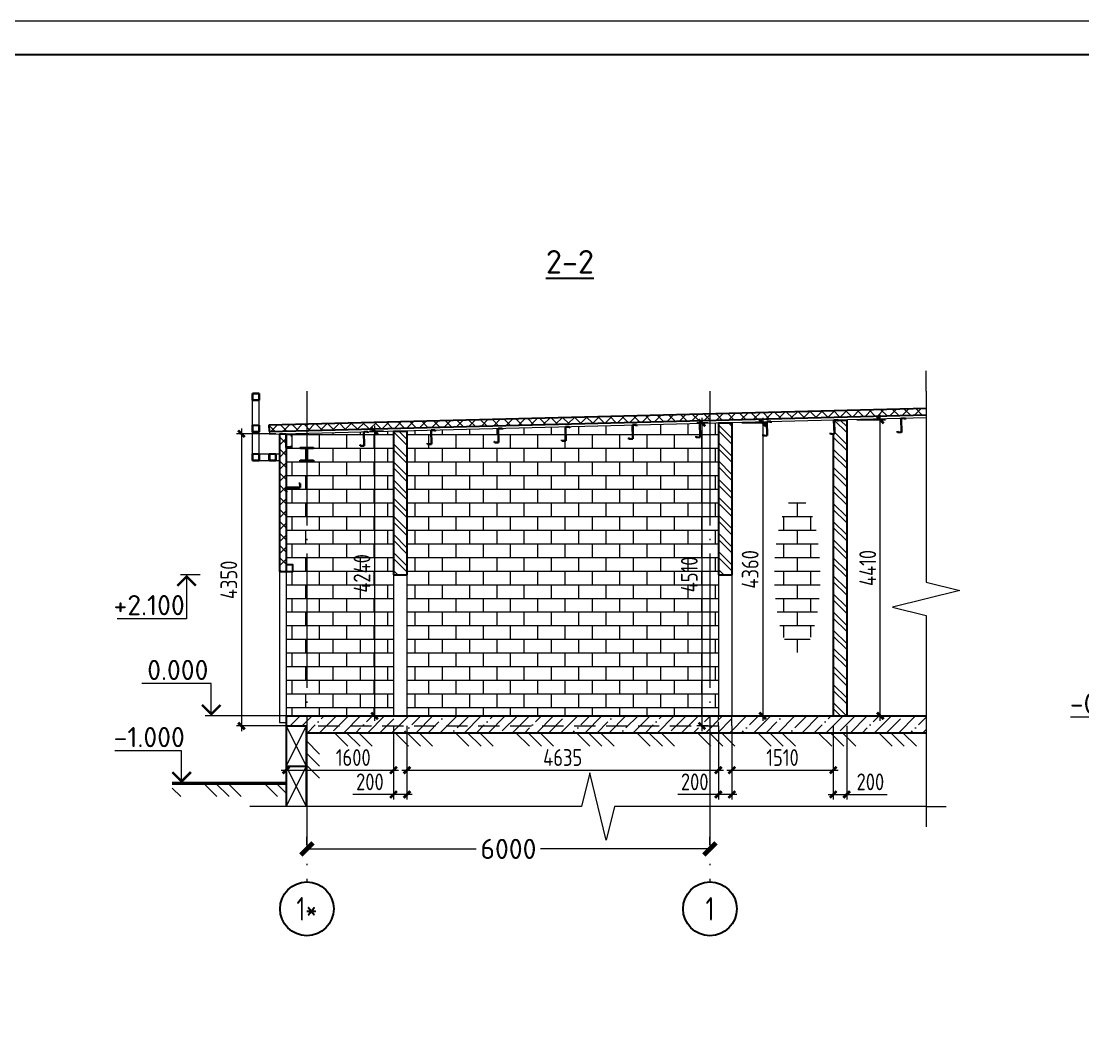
# Model space of a CAD drawing. Extents: x -965262 to 1142518, y -357520 to 71675.
# Drawn here: x 812708 to 828509, y -195538 to -180688 of the extents above; entities that cross this region are included whole.
import ezdxf

# ---------------------------------------------------------------- set-up
doc = ezdxf.new("R2010")
doc.units = 0
doc.header["$LTSCALE"] = 10
doc.linetypes.add('DOTE', pattern=[2.42, 2, -0.2, 0.02, -0.2])
doc.linetypes.add('HIDDEN', pattern=[9.525, 6.35, -3.175])
doc.layers.get('0').update_dxf_attribs({"linetype": 'CONTINUOUS', "lineweight": 30})
doc.layers.get('Defpoints').update_dxf_attribs({"linetype": 'CONTINUOUS'})
doc.layers.add('DOTE', color=7, linetype='DOTE', lineweight=9)
doc.styles.add('GOST 2.304', font='isocpeur.ttf', dxfattribs={"width": 0.75, "height": 250})
doc.styles.get("Standard").update_dxf_attribs({"font": 'isocpeur.ttf', "height": 300})
doc.styles.add('ГОСТ 2м', font='isocpeur.ttf', dxfattribs={"width": 0.8, "height": 250})
doc.dimstyles.get("Standard").update_dxf_attribs({"dimscale": 100, "dimtxt": 300, "dimasz": 1.8, "dimexe": 1.8, "dimexo": 0.625, "dimgap": 0.9, "dimtad": 0, "dimdec": 0, "dimzin": 0, "dimdsep": 46, "dimtxsty": 'Standard', "dimblk": 'ARCHTICK', "dimcen": 0.9, "dimclrd": 256, "dimclre": 256, "dimclrt": 256, "dimadec": 0, "dimazin": 0, "dimtfac": 1, "dimtdec": 0, "dimtofl": 0, "dimtmove": 0, "dimatfit": 3, "dimfxl": 1, "dimtolj": 1, "dimtzin": 0, "dimlwd": 15, "dimlwe": 15, "dimarcsym": 0})
doc.dimstyles.new('ГОСТ 2м', dxfattribs={"dimtxt": 250, "dimasz": 100, "dimexe": 75, "dimexo": 150, "dimgap": 62.5, "dimtad": 1, "dimdec": 0, "dimtxsty": 'ГОСТ 2м', "dimblk": 'ARCHTICK', "dimcen": 150, "dimdle": 75, "dimclrd": 256, "dimclre": 256, "dimclrt": 256, "dimadec": 0, "dimazin": 0, "dimtfac": 1, "dimtdec": 0, "dimtmove": 0, "dimatfit": 3, "dimldrblk": 'OBLIQUE', "dimfxl": 1, "dimlwd": 15, "dimlwe": 15, "dimarcsym": 0})
pattern_1 = [(0, (2135916.49, -242314.3), (0, 203.2), []), (90, (2135916.49, -242314.3), (-203.2, 203.2), [203.2, -203.2])]
pattern_2 = [(135, (815424, -198251.55), (-134.7038, -134.7038), []), (135, (815424, -198161.75), (-134.7038, -134.7038), [])]

# ---------------------------------------------------------------- blocks, each defined once
blk = doc.blocks.new('_ArchTick')
at = {"color": 0, "linetype": 'ByBlock', "lineweight": 0, "const_width": 0.4}
blk.add_lwpolyline([(-0.5, -0.5), (0.5, 0.5)], dxfattribs=at)
blk = doc.blocks.new('*D583')
at = {"lineweight": 15, "transparency": 16777216}
for p, q in [((816960, -192946), (816960, -192829)), ((822960, -192946), (822960, -192829)), ((816960, -193009), (819480, -193009)), ((822960, -193009), (820440, -193009))]:
    blk.add_line(p, q, dxfattribs=at)
at = {"layer": 'Defpoints', "color": 0, "lineweight": 15, "transparency": 16777216}
for p in [(816960, -193009), (816960, -193009), (822960, -193009)]:
    blk.add_point(p, dxfattribs=at)
at = {"lineweight": 15, "transparency": 16777216, "xscale": 180, "yscale": 180, "zscale": 180, "rotation": 180}
blk.add_blockref('_ArchTick', (816960, -193009), dxfattribs=at)
at = {"lineweight": 15, "transparency": 16777216, "xscale": 180, "yscale": 180, "zscale": 180}
blk.add_blockref('_ArchTick', (822960, -193009), dxfattribs=at)
at = {"lineweight": 15, "transparency": 16777216, "insert": (819960, -193009), "char_height": 300, "attachment_point": 5}
blk.add_mtext('\\A1;6000', dxfattribs=at)
blk = doc.blocks.new('*D605')
at = {"lineweight": 15, "transparency": 16777216}
for p, q in [((816650, -191179), (816650, -191912)), ((818250, -191179), (818250, -191912)), ((816575, -191837), (818325, -191837))]:
    blk.add_line(p, q, dxfattribs=at)
at = {"layer": 'Defpoints', "color": 0, "lineweight": 15, "transparency": 16777216}
for p in [(816650, -191029, 1451), (818250, -191029), (818250, -191837)]:
    blk.add_point(p, dxfattribs=at)
at = {"lineweight": 15, "transparency": 16777216, "xscale": 100, "yscale": 100, "zscale": 100, "rotation": 180}
blk.add_blockref('_ArchTick', (816650, -191837), dxfattribs=at)
at = {"lineweight": 15, "transparency": 16777216, "xscale": 100, "yscale": 100, "zscale": 100}
blk.add_blockref('_ArchTick', (818250, -191837), dxfattribs=at)
at = {"lineweight": 15, "transparency": 16777216, "insert": (817650, -191649), "char_height": 250, "attachment_point": 5, "style": 'ГОСТ 2м'}
blk.add_mtext('1600', dxfattribs=at)
blk = doc.blocks.new('_Oblique')
at = {"color": 0, "linetype": 'ByBlock', "lineweight": -2}
blk.add_line((-0.5, -0.5), (0.5, 0.5), dxfattribs=at)
blk = doc.blocks.new('*D606')
at = {"lineweight": 15, "transparency": 16777216}
for p, q in [((818250, -191179), (818250, -192274)), ((818450, -191179), (818450, -192274)), ((818250, -192199), (817645, -192199)), ((818525, -192199), (818250, -192199))]:
    blk.add_line(p, q, dxfattribs=at)
at = {"layer": 'Defpoints', "color": 0, "lineweight": 15, "transparency": 16777216}
for p in [(818250, -191029), (818450, -191029), (818250, -192199)]:
    blk.add_point(p, dxfattribs=at)
at = {"lineweight": 15, "transparency": 16777216, "xscale": 100, "yscale": 100, "zscale": 100, "rotation": 180}
blk.add_blockref('_ArchTick', (818250, -192199), dxfattribs=at)
at = {"lineweight": 15, "transparency": 16777216, "xscale": 100, "yscale": 100, "zscale": 100}
blk.add_blockref('_ArchTick', (818450, -192199), dxfattribs=at)
at = {"lineweight": 15, "transparency": 16777216, "insert": (817898, -192011), "char_height": 250, "attachment_point": 5, "style": 'ГОСТ 2м'}
blk.add_mtext('200', dxfattribs=at)
blk = doc.blocks.new('*D607')
at = {"lineweight": 15, "transparency": 16777216}
for p, q in [((818450, -191179), (818450, -191912)), ((823085, -191179), (823085, -191912)), ((818375, -191837), (823160, -191837))]:
    blk.add_line(p, q, dxfattribs=at)
at = {"layer": 'Defpoints', "color": 0, "lineweight": 15, "transparency": 16777216}
for p in [(818450, -191029), (823085, -191029), (823085, -191837)]:
    blk.add_point(p, dxfattribs=at)
at = {"lineweight": 15, "transparency": 16777216, "xscale": 100, "yscale": 100, "zscale": 100, "rotation": 180}
blk.add_blockref('_ArchTick', (818450, -191837), dxfattribs=at)
at = {"lineweight": 15, "transparency": 16777216, "xscale": 100, "yscale": 100, "zscale": 100}
blk.add_blockref('_ArchTick', (823085, -191837), dxfattribs=at)
at = {"lineweight": 15, "transparency": 16777216, "insert": (820768, -191649), "char_height": 250, "attachment_point": 5, "style": 'ГОСТ 2м'}
blk.add_mtext('4635', dxfattribs=at)
blk = doc.blocks.new('*D608')
at = {"lineweight": 15, "transparency": 16777216}
for p, q in [((823085, -191179), (823085, -192274)), ((823285, -191179), (823285, -192274)), ((823085, -192199), (822480, -192199)), ((823360, -192199), (823085, -192199))]:
    blk.add_line(p, q, dxfattribs=at)
at = {"layer": 'Defpoints', "color": 0, "lineweight": 15, "transparency": 16777216}
for p in [(823085, -191029), (823285, -191029), (823085, -192199)]:
    blk.add_point(p, dxfattribs=at)
at = {"lineweight": 15, "transparency": 16777216, "xscale": 100, "yscale": 100, "zscale": 100, "rotation": 180}
blk.add_blockref('_ArchTick', (823085, -192199), dxfattribs=at)
at = {"lineweight": 15, "transparency": 16777216, "xscale": 100, "yscale": 100, "zscale": 100}
blk.add_blockref('_ArchTick', (823285, -192199), dxfattribs=at)
at = {"lineweight": 15, "transparency": 16777216, "insert": (822733, -192011), "char_height": 250, "attachment_point": 5, "style": 'ГОСТ 2м'}
blk.add_mtext('200', dxfattribs=at)
blk = doc.blocks.new('*D609')
at = {"lineweight": 15, "transparency": 16777216}
for p, q in [((823285, -191179), (823285, -191912)), ((824795, -191179), (824795, -191912)), ((823210, -191837), (824870, -191837))]:
    blk.add_line(p, q, dxfattribs=at)
at = {"layer": 'Defpoints', "color": 0, "lineweight": 15, "transparency": 16777216}
for p in [(823285, -191029), (824795, -191029), (824795, -191837)]:
    blk.add_point(p, dxfattribs=at)
at = {"lineweight": 15, "transparency": 16777216, "xscale": 100, "yscale": 100, "zscale": 100, "rotation": 180}
blk.add_blockref('_ArchTick', (823285, -191837), dxfattribs=at)
at = {"lineweight": 15, "transparency": 16777216, "xscale": 100, "yscale": 100, "zscale": 100}
blk.add_blockref('_ArchTick', (824795, -191837), dxfattribs=at)
at = {"lineweight": 15, "transparency": 16777216, "insert": (824040, -191649), "char_height": 250, "attachment_point": 5, "style": 'ГОСТ 2м'}
blk.add_mtext('1510', dxfattribs=at)
blk = doc.blocks.new('*D610')
at = {"lineweight": 15, "transparency": 16777216}
for p, q in [((824795, -191179), (824795, -192274)), ((824995, -191179), (824995, -192274)), ((824720, -192199), (824995, -192199)), ((824995, -192199), (825600, -192199))]:
    blk.add_line(p, q, dxfattribs=at)
at = {"layer": 'Defpoints', "color": 0, "lineweight": 15, "transparency": 16777216}
for p in [(824795, -191029), (824995, -191029), (824995, -192199)]:
    blk.add_point(p, dxfattribs=at)
at = {"lineweight": 15, "transparency": 16777216, "xscale": 100, "yscale": 100, "zscale": 100, "rotation": 180}
blk.add_blockref('_ArchTick', (824795, -192199), dxfattribs=at)
at = {"lineweight": 15, "transparency": 16777216, "xscale": 100, "yscale": 100, "zscale": 100}
blk.add_blockref('_ArchTick', (824995, -192199), dxfattribs=at)
at = {"lineweight": 15, "transparency": 16777216, "insert": (825348, -192011), "char_height": 250, "attachment_point": 5, "style": 'ГОСТ 2м'}
blk.add_mtext('200', dxfattribs=at)
blk = doc.blocks.new('*D611')
at = {"lineweight": 15, "transparency": 16777216}
for p, q in [((815986, -186753), (815986, -191254)), ((816500, -186828), (815911, -186828)), ((816800, -191179), (815911, -191179))]:
    blk.add_line(p, q, dxfattribs=at)
at = {"layer": 'Defpoints', "color": 0, "lineweight": 15, "transparency": 16777216}
for p in [(816650, -186828), (815986, -191179), (816950, -191179)]:
    blk.add_point(p, dxfattribs=at)
at = {"lineweight": 15, "transparency": 16777216, "xscale": 100, "yscale": 100, "zscale": 100}
for p, rotation in [((815986, -186828), 90), ((815986, -191179), 270)]:
    blk.add_blockref('_ArchTick', p, dxfattribs=dict(at, rotation=rotation))
at = {"lineweight": 15, "transparency": 16777216, "insert": (815798, -189004), "char_height": 250, "attachment_point": 5, "rotation": 90, "style": 'ГОСТ 2м'}
blk.add_mtext('4350', dxfattribs=at)
blk = doc.blocks.new('*D612')
at = {"lineweight": 15, "transparency": 16777216}
for p, q in [((825496, -191104), (825496, -186549)), ((825145, -186624), (825571, -186624)), ((825145, -191029), (825571, -191029))]:
    blk.add_line(p, q, dxfattribs=at)
at = {"layer": 'Defpoints', "color": 0, "lineweight": 15, "transparency": 16777216}
for p in [(824995, -186624), (825496, -186624), (824995, -191029)]:
    blk.add_point(p, dxfattribs=at)
at = {"lineweight": 15, "transparency": 16777216, "xscale": 100, "yscale": 100, "zscale": 100}
for p, rotation in [((825496, -186624), 90), ((825496, -191029), 270)]:
    blk.add_blockref('_ArchTick', p, dxfattribs=dict(at, rotation=rotation))
at = {"lineweight": 15, "transparency": 16777216, "insert": (825308, -188827), "char_height": 250, "attachment_point": 5, "rotation": 90, "style": 'ГОСТ 2м'}
blk.add_mtext('4410', dxfattribs=at)
blk = doc.blocks.new('*D613')
at = {"lineweight": 15, "transparency": 16777216}
for p, q in [((823745, -186591), (823745, -191104)), ((823435, -186666), (823820, -186666)), ((823435, -191029), (823820, -191029))]:
    blk.add_line(p, q, dxfattribs=at)
at = {"layer": 'Defpoints', "color": 0, "lineweight": 15, "transparency": 16777216}
for p in [(823285, -186666), (823285, -191029), (823745, -191029)]:
    blk.add_point(p, dxfattribs=at)
at = {"lineweight": 15, "transparency": 16777216, "xscale": 100, "yscale": 100, "zscale": 100}
for p, rotation in [((823745, -186666), 90), ((823745, -191029), 270)]:
    blk.add_blockref('_ArchTick', p, dxfattribs=dict(at, rotation=rotation))
at = {"lineweight": 15, "transparency": 16777216, "insert": (823558, -188848), "char_height": 250, "attachment_point": 5, "rotation": 90, "style": 'ГОСТ 2м'}
blk.add_mtext('4360', dxfattribs=at)
blk = doc.blocks.new('*D614')
at = {"lineweight": 15, "transparency": 16777216}
for p, q in [((817967, -186713), (817967, -191104)), ((818100, -186788), (817892, -186788)), ((818100, -191029), (817892, -191029))]:
    blk.add_line(p, q, dxfattribs=at)
at = {"layer": 'Defpoints', "color": 0, "lineweight": 15, "transparency": 16777216}
for p in [(818250, -186788), (817967, -191029), (818250, -191029)]:
    blk.add_point(p, dxfattribs=at)
at = {"lineweight": 15, "transparency": 16777216, "xscale": 100, "yscale": 100, "zscale": 100}
for p, rotation in [((817967, -186788), 90), ((817967, -191029), 270)]:
    blk.add_blockref('_ArchTick', p, dxfattribs=dict(at, rotation=rotation))
at = {"lineweight": 15, "transparency": 16777216, "insert": (817780, -188908), "char_height": 250, "attachment_point": 5, "rotation": 90, "style": 'ГОСТ 2м'}
blk.add_mtext('4240', dxfattribs=at)
blk = doc.blocks.new('*D615')
at = {"lineweight": 15, "transparency": 16777216}
for p, q in [((822840, -186591), (822840, -191254)), ((822935, -186666), (822765, -186666)), ((822935, -191179), (822765, -191179))]:
    blk.add_line(p, q, dxfattribs=at)
at = {"layer": 'Defpoints', "color": 0, "lineweight": 15, "transparency": 16777216}
for p in [(823085, -186666), (822840, -191179), (823085, -191179)]:
    blk.add_point(p, dxfattribs=at)
at = {"lineweight": 15, "transparency": 16777216, "xscale": 100, "yscale": 100, "zscale": 100}
for p, rotation in [((822840, -186666), 90), ((822840, -191179), 270)]:
    blk.add_blockref('_ArchTick', p, dxfattribs=dict(at, rotation=rotation))
at = {"lineweight": 15, "transparency": 16777216, "insert": (822653, -188923), "char_height": 250, "attachment_point": 5, "rotation": 90, "style": 'ГОСТ 2м'}
blk.add_mtext('4510', dxfattribs=at)

msp = doc.modelspace()

# ---------------------------------------------------------------- hatches: boundary and pattern name
at = {"lineweight": 15}
h = msp.add_hatch(dxfattribs=at)
h.set_pattern_fill('ANSI37', color=30, scale=40, style=0)
h.set_pattern_definition([(45, (816725.13, -187032.8), (-89.8026, 89.8026), []), (135, (816725.13, -187032.8), (-89.8026, -89.8026), [])])
h.paths.add_polyline_path([(826178.8, -186548.6), (826178.8, -186448.6), (816400.1, -186694.6), (816402.6, -186794.6)])
h = msp.add_hatch(dxfattribs=at)
h.set_pattern_fill('AR-B816', color=4)
h.set_pattern_definition(pattern_1)
h.paths.add_polyline_path([(816960.1, -187234.9), (816860.1, -187234.9), (816860.1, -187222.9), (816956.1, -187222.9), (816956.1, -187046.9), (816860.1, -187046.9), (816860.1, -187034.9), (816960.1, -187034.9), (816960.1, -186820.6), (816718.6, -186832.8, -0.4216003), (816725.1, -186839.2), (816725.1, -186852.8), (816721.9, -186852.8), (816721.9, -186839.2, 0.4142136), (816718.7, -186836), (816656.5, -186836, 0.4142136), (816653.3, -186839.2), (816653.3, -187026.4, 0.4142136), (816656.5, -187029.6), (816718.7, -187029.6, 0.4142136), (816721.9, -187026.4), (816721.9, -187012.8), (816725.1, -187012.8), (816721.9, -187026.4, -0.4142136), (816718.7, -187029.6), (816713.2, -187029.6, 1.3032254), (816721.9, -187020.9), (816721.9, -187032.8), (816650.1, -187032.8), (816650.1, -187627.3), (816858.5, -187627.3), (816858.5, -187570.5), (816841.1, -187570.5), (816841.1, -187568.9), (816860.1, -187568.9), (816860.1, -187628.9), (816651.7, -187628.9), (816651.7, -187685.7), (816669.1, -187685.7), (816669.1, -187687.3), (816650.1, -187687.3), (816650.1, -188778.9), (816750.1, -188778.9), (816750.1, -188878.9), (816650.1, -188878.9), (816650.1, -191028.9), (816960.1, -191028.9)])
h.paths.add_polyline_path([(818250.1, -186788.1), (817868.4, -186797.7), (817868.9, -186816.8), (817867.3, -186816.8), (817866.8, -186799.4), (817810.1, -186800.8), (817815.2, -187009.1), (817755.2, -187010.6), (817754.7, -186991.6), (817756.3, -186991.6), (817756.7, -187009), (817813.5, -187007.6), (817808.4, -186799.2), (816960.1, -186820.6), (816960.1, -187034.9), (817060.1, -187034.9), (817060.1, -187046.9), (816964.1, -187046.9), (816964.1, -187222.9), (817060.1, -187222.9), (817060.1, -187234.9), (816960.1, -187234.9), (816960.1, -191028.9), (818250.1, -191028.9), (818250.1, -188928.9)])
h.paths.add_polyline_path([(822960.1, -186669.6), (822866.8, -186672), (822867.2, -186689.5), (822865.6, -186689.5), (822865.2, -186672.1), (822808.4, -186673.5), (822813.5, -186881.9), (822753.6, -186883.3), (822753.1, -186864.3), (822754.7, -186864.3), (822755.1, -186881.7), (822811.9, -186880.3), (822806.8, -186673.5), (821867.1, -186697.1), (821867.6, -186714.1), (821866, -186714.2), (821865.5, -186697.2), (821808.8, -186698.6), (821813.8, -186906.5), (821753.9, -186908), (821753.4, -186889), (821755, -186888.9), (821755.4, -186906.3), (821812.2, -186904.9), (821807.2, -186698.6), (820867.5, -186722.3), (820868, -186742.8), (820866.4, -186742.8), (820865.9, -186725.4), (820809.1, -186726.8), (820814.2, -186935.2), (820754.3, -186936.6), (820753.8, -186917.6), (820755.4, -186917.6), (820755.8, -186935), (820812.6, -186933.6), (820807.5, -186723.8), (819867.8, -186747.4), (819868.3, -186767.4), (819866.7, -186767.5), (819866.2, -186750.1), (819809.5, -186751.5), (819814.5, -186959.8), (819754.6, -186961.3), (819754.1, -186942.3), (819755.7, -186942.3), (819756.1, -186959.6), (819812.9, -186958.3), (819807.8, -186748.9), (818868.1, -186772.6), (818868.6, -186792.1), (818867, -186792.1), (818866.5, -186774.8), (818809.8, -186776.1), (818814.8, -186984.5), (818754.9, -186985.9), (818754.4, -186966.9), (818756, -186966.9), (818756.4, -186984.3), (818813.2, -186982.9), (818808.1, -186774.1), (818250.1, -186788.1), (818450.1, -186788.1), (818450.1, -188928.9), (818450.1, -191028.9), (822960.1, -191028.9)])
h.paths.add_polyline_path([(823085.1, -186666.5), (822960.1, -186669.6), (822960.1, -191028.9), (823085.1, -191028.9), (823085.1, -188928.9)])
h.paths.add_polyline_path([(822940.5, -189255.2), (822940.5, -188590.2), (822340.5, -188590.2), (822340.5, -189255.2)], flags=24)
h.paths.add_polyline_path([(818067.4, -189271), (818067.4, -188546), (817467.4, -188546), (817467.4, -189271)], flags=24)
h = msp.add_hatch(dxfattribs=at)
h.set_pattern_fill('ANSI32', color=4, scale=20, angle=90, style=0)
h.set_pattern_definition(pattern_2)
h.paths.add_polyline_path([(823285.1, -186661.4), (823085.1, -186666.5), (823085.1, -188928.9), (823285.1, -188928.9)])
h.paths.add_polyline_path([(823085.1, -186666.5), (823285.1, -186666.5), (823285.1, -186661.4)])
h = msp.add_hatch(dxfattribs=at)
h.set_pattern_fill('ANSI32', color=4, scale=20, angle=90, style=0)
h.set_pattern_definition(pattern_2)
h.paths.add_polyline_path([(824995.1, -186618.4), (824866.2, -186621.7), (824866.6, -186640.2), (824865, -186640.2), (824864.6, -186622.8), (824807.8, -186624.2), (824812.9, -186832.5), (824795.1, -186833), (824795.1, -191028.9), (824995.1, -191028.9)])
h.paths.add_polyline_path([(824807.8, -186624.2), (824995.1, -186624.2), (824995.1, -186618.4)])
h = msp.add_hatch(dxfattribs=at)
h.set_pattern_fill('ANSI37', color=30, scale=40, style=0)
h.set_pattern_definition([(45, (802335.04, -177866.97), (-89.8026, 89.8026), []), (135, (802335.04, -177866.97), (-89.8026, -89.8026), [])])
h.paths.add_polyline_path([(816550.1, -191128.9), (816650.1, -191128.9), (816650.1, -186830.9), (816550.1, -186830.9)])
h.paths.add_polyline_path([(816650.1, -191028.9), (816550.1, -191028.9), (816550.1, -188878.9), (816650.1, -188878.9)])
h.paths.add_polyline_path([(816650.1, -191128.9), (816550.1, -191128.9), (816550.1, -191028.9), (816650.1, -191028.9)], flags=17)
edge = h.paths.add_edge_path(flags=16)
edge.add_line((816550.1, -191128.9), (816650.1, -191128.9))
h = msp.add_hatch(dxfattribs=at)
h.set_pattern_fill('ANSI32', color=4, scale=20, angle=90, style=0)
h.set_pattern_definition(pattern_2)
h.paths.add_polyline_path([(818450.1, -186783.1), (818250.1, -186788.1), (818250.1, -188928.9), (818450.1, -188928.9)])
h.paths.add_polyline_path([(818250.1, -186788.1), (818450.1, -186788.1), (818450.1, -186783.1)])
h = msp.add_hatch(dxfattribs=at)
h.set_pattern_fill('AR-B816', color=4)
h.set_pattern_definition(pattern_1)
edge = h.paths.add_edge_path()
edge.add_ellipse((824259.5, -188928.4), major_axis=(0, -1156.9), ratio=0.2952217, start_angle=0, end_angle=360)
h.paths.add_polyline_path([(818067.4, -189271), (818067.4, -188546), (817467.4, -188546), (817467.4, -189271)], flags=9)
h = msp.add_hatch(dxfattribs=at)
h.set_pattern_fill('ANSI35', color=256, scale=40, style=0)
h.set_pattern_definition([(45, (816725.13, -187032.8), (-179.605, 179.605), []), (45, (816904.74, -187032.8), (-179.605, 179.605), [317.5, -63.5, 0, -63.5])])
h.paths.add_polyline_path([(816650.1, -191178.9), (816650.1, -191028.9), (826178.8, -191028.9), (826178.8, -191278.9), (816950.1, -191278.9), (816950.1, -191178.9)])
h = msp.add_hatch(dxfattribs=at)
h.set_pattern_fill('MCSHATCHBG', color=256, scale=40, angle=90, style=0, pattern_type=2)
h.set_pattern_definition([(135, (816725.13, -187032.8), (-450, -450), []), (135, (816725.13, -186852.8), (-450, -450), []), (135, (816725.13, -187572.8), (-450, -450), [])])
h.paths.add_polyline_path([(821170.4, -191604.7), (821416.3, -192604.7), (821539.2, -192104.7), (822960.1, -192104.7), (822960.1, -191278.9), (816960.1, -191278.9), (816960.1, -192104.7), (821047.5, -192104.7)], flags=17)
h.paths.add_polyline_path([(826178.8, -191478.9), (822960.1, -191478.9), (822960.1, -192104.7), (826178.8, -192104.7)], flags=17)
h.paths.add_polyline_path([(822960.1, -191278.9), (816960.1, -191278.9), (816960.1, -192104.7), (821047.5, -192104.7), (821170.4, -191604.7), (821416.3, -192604.7), (821539.2, -192104.7), (822960.1, -192104.7)], flags=17)
h.paths.add_polyline_path([(826178.8, -191278.9), (822960.1, -191278.9), (822960.1, -192104.7), (826178.8, -192104.7)])
h.paths.add_polyline_path([(816950.1, -192104.7), (816950.1, -191278.9), (822960.1, -191278.9), (822960.1, -191478.9), (817150.1, -191478.9), (817150.1, -192104.7), (816960.1, -192104.7)])
h.paths.add_polyline_path([(816950.1, -192228.7), (817150.1, -192228.7), (817150.1, -192104.7), (816950.1, -192104.7)])
h.paths.add_polyline_path([(816650.1, -192228.7), (814955.7, -192228.7), (814955.7, -192028.9), (816650.1, -192028.9)])

# ---------------------------------------------------------------- linework, layer by layer
for p, q in [((816150.1, -186328.9, 1970.7), (816150.1, -186228.9, 1970.7)), ((816150.1, -186228.9, 1970.7), (816250.1, -186228.9, 1970.7)), ((816247.8, -186231.2, 1970.7), (816152.4, -186231.2, 1970.7)), ((816152.4, -186231.2, 1970.7), (816152.4, -186326.6, 1970.7)), ((816247.8, -186326.6, 1970.7), (816247.8, -186231.2, 1970.7)), ((816250.1, -186228.9, 1970.7), (816250.1, -186328.9, 1970.7)), ((816250.1, -186328.9, 1970.7), (816150.1, -186328.9, 1970.7)), ((816152.4, -186326.6, 1970.7), (816247.8, -186326.6, 1970.7)), ((825805.9, -186598, 1970.7), (825865.9, -186596.5, 1970.7)), ((825811, -186806.3, 1970.7), (825805.9, -186598, 1970.7)), ((825864.3, -186598.2, 1970.7), (825807.5, -186599.5, 1970.7)), ((825807.5, -186599.5, 1970.7), (825812.6, -186807.9, 1970.7)), ((825864.7, -186615.6, 1970.7), (825864.3, -186598.2, 1970.7)), ((825865.9, -186596.5, 1970.7), (825866.3, -186615.5, 1970.7)), ((816150.1, -186801.9, 1970.7), (816150.1, -186701.9, 1970.7)), ((816150.1, -186701.9, 1970.7), (816250.1, -186701.9, 1970.7)), ((816247.8, -186704.2, 1970.7), (816152.4, -186704.2, 1970.7)), ((816152.4, -186704.2, 1970.7), (816152.4, -186799.6, 1970.7)), ((816247.8, -186799.6, 1970.7), (816247.8, -186704.2, 1970.7)), ((816250.1, -186701.9, 1970.7), (816250.1, -186801.9, 1970.7)), ((819807.8, -186749.9, 1970.7), (819867.8, -186748.5, 1970.7)), ((819812.9, -186958.3, 1970.7), (819807.8, -186749.9, 1970.7)), ((819866.2, -186750.1, 1970.7), (819809.5, -186751.5, 1970.7)), ((819809.5, -186751.5, 1970.7), (819814.5, -186959.8, 1970.7)), ((819866.7, -186767.5, 1970.7), (819866.2, -186750.1, 1970.7)), ((819868.3, -186767.4, 1970.7), (819866.7, -186767.5, 1970.7)), ((819867.8, -186748.5, 1970.7), (819868.3, -186767.4, 1970.7)), ((820807.5, -186725.3, 1970.7), (820867.5, -186723.8, 1970.7)), ((820812.6, -186933.6, 1970.7), (820807.5, -186725.3, 1970.7)), ((820865.9, -186725.4, 1970.7), (820809.1, -186726.8, 1970.7)), ((820809.1, -186726.8, 1970.7), (820814.2, -186935.2, 1970.7)), ((820866.4, -186742.8, 1970.7), (820865.9, -186725.4, 1970.7)), ((820868, -186742.8, 1970.7), (820866.4, -186742.8, 1970.7)), ((820867.5, -186723.8, 1970.7), (820868, -186742.8, 1970.7)), ((821807.1, -186696.6, 1970.7), (821867.1, -186695.1, 1970.7)), ((821812.2, -186904.9, 1970.7), (821807.1, -186696.6, 1970.7)), ((821865.5, -186696.8, 1970.7), (821808.7, -186698.2, 1970.7)), ((821808.7, -186698.2, 1970.7), (821813.8, -186906.5, 1970.7)), ((821866, -186714.2, 1970.7), (821865.5, -186696.8, 1970.7)), ((821867.6, -186714.1, 1970.7), (821866, -186714.2, 1970.7)), ((821867.1, -186695.1, 1970.7), (821867.6, -186714.1, 1970.7)), ((822806.8, -186672, 1970.7), (822866.8, -186670.5, 1970.7)), ((822811.9, -186880.3, 1970.7), (822806.8, -186672, 1970.7)), ((822865.2, -186672.1, 1970.7), (822808.4, -186673.5, 1970.7)), ((822808.4, -186673.5, 1970.7), (822813.5, -186881.9, 1970.7)), ((822865.6, -186689.5, 1970.7), (822865.2, -186672.1, 1970.7)), ((822867.2, -186689.5, 1970.7), (822865.6, -186689.5, 1970.7)), ((822866.8, -186670.5, 1970.7), (822867.2, -186689.5, 1970.7)), ((823806.5, -186647.3, 1970.7), (823866.5, -186645.8, 1970.7)), ((823811.6, -186855.6, 1970.7), (823806.5, -186647.3, 1970.7)), ((823864.9, -186647.5, 1970.7), (823808.1, -186648.9, 1970.7)), ((823808.1, -186648.9, 1970.7), (823813.2, -186857.2, 1970.7)), ((823865.3, -186664.9, 1970.7), (823864.9, -186647.5, 1970.7)), ((823866.9, -186664.8, 1970.7), (823865.3, -186664.9, 1970.7)), ((823866.5, -186645.8, 1970.7), (823866.9, -186664.8, 1970.7)), ((824811.3, -186831, 1970.7), (824806.2, -186622.6, 1970.7)), ((824807.8, -186624.2, 1970.7), (824812.9, -186832.5, 1970.7)), ((825864.7, -186615.6, 1970.7), (825866.3, -186615.5, 1970.7)), ((816250.1, -186801.9, 1970.7), (816150.1, -186801.9, 1970.7)), ((816152.4, -186799.6, 1970.7), (816247.8, -186799.6, 1970.7)), ((816721.9, -186852.8, 1970.7), (816725.1, -186852.8, 1970.7)), ((817808.4, -186799.2, 1970.7), (817868.4, -186797.8, 1970.7)), ((817813.5, -187007.6, 1970.7), (817808.4, -186799.2, 1970.7)), ((817866.8, -186799.4, 1970.7), (817810.1, -186800.8, 1970.7)), ((817810.1, -186800.8, 1970.7), (817815.2, -187009.1, 1970.7)), ((817867.3, -186816.8, 1970.7), (817866.8, -186799.4, 1970.7)), ((817868.9, -186816.8, 1970.7), (817867.3, -186816.8, 1970.7)), ((817868.4, -186797.8, 1970.7), (817868.9, -186816.8, 1970.7)), ((818808.1, -186774.6, 1970.7), (818868.1, -186773.1, 1970.7)), ((818813.2, -186982.9, 1970.7), (818808.1, -186774.6, 1970.7)), ((818866.5, -186774.8, 1970.7), (818809.8, -186776.1, 1970.7)), ((818809.8, -186776.1, 1970.7), (818814.8, -186984.5, 1970.7)), ((818867, -186792.1, 1970.7), (818866.5, -186774.8, 1970.7)), ((818868.6, -186792.1, 1970.7), (818867, -186792.1, 1970.7)), ((818868.1, -186773.1, 1970.7), (818868.6, -186792.1, 1970.7)), ((820754.3, -186936.6, 1970.7), (820753.8, -186917.6, 1970.7)), ((820753.8, -186917.6, 1970.7), (820755.4, -186917.6, 1970.7)), ((820755.4, -186917.6, 1970.7), (820755.8, -186935, 1970.7)), ((821753.4, -186889, 1970.7), (821755, -186888.9, 1970.7)), ((821753.9, -186908, 1970.7), (821753.4, -186889, 1970.7)), ((821813.8, -186906.5, 1970.7), (821753.9, -186908, 1970.7)), ((821755, -186888.9, 1970.7), (821755.4, -186906.3, 1970.7)), ((821755.4, -186906.3, 1970.7), (821812.2, -186904.9, 1970.7)), ((822753.6, -186883.3, 1970.7), (822753.1, -186864.3, 1970.7)), ((822753.1, -186864.3, 1970.7), (822754.7, -186864.3, 1970.7)), ((822813.5, -186881.9, 1970.7), (822753.6, -186883.3, 1970.7)), ((822754.7, -186864.3, 1970.7), (822755.1, -186881.7, 1970.7)), ((822755.1, -186881.7, 1970.7), (822811.9, -186880.3, 1970.7)), ((823752.8, -186839.7, 1970.7), (823754.4, -186839.6, 1970.7)), ((823753.2, -186858.7, 1970.7), (823752.8, -186839.7, 1970.7)), ((823813.2, -186857.2, 1970.7), (823753.2, -186858.7, 1970.7)), ((823754.4, -186839.6, 1970.7), (823754.8, -186857, 1970.7)), ((823754.8, -186857, 1970.7), (823811.6, -186855.6, 1970.7)), ((824752.9, -186834, 1970.7), (824752.5, -186815, 1970.7)), ((824752.5, -186815, 1970.7), (824754.1, -186815, 1970.7)), ((824812.9, -186832.5, 1970.7), (824752.9, -186834, 1970.7)), ((824754.1, -186815, 1970.7), (824754.5, -186832.4, 1970.7)), ((824754.5, -186832.4, 1970.7), (824811.3, -186831, 1970.7)), ((825752.2, -186790.4, 1970.7), (825753.8, -186790.3, 1970.7)), ((825752.6, -186809.3, 1970.7), (825752.2, -186790.4, 1970.7)), ((825812.6, -186807.9, 1970.7), (825752.6, -186809.3, 1970.7)), ((825753.8, -186790.3, 1970.7), (825754.2, -186807.7, 1970.7)), ((825754.2, -186807.7, 1970.7), (825811, -186806.3, 1970.7)), ((816721.9, -187012.8, 1970.7), (816725.1, -187012.8, 1970.7)), ((816860.1, -187046.9, 1970.7), (816860.1, -187034.9, 1970.7)), ((816860.1, -187034.9, 1970.7), (817060.1, -187034.9, 1970.7)), ((816956.1, -187046.9, 1970.7), (816860.1, -187046.9, 1970.7)), ((816956.1, -187222.9, 1970.7), (816956.1, -187046.9, 1970.7)), ((817060.1, -187046.9, 1970.7), (816964.1, -187046.9, 1970.7)), ((816964.1, -187046.9, 1970.7), (816964.1, -187222.9, 1970.7)), ((817060.1, -187034.9, 1970.7), (817060.1, -187046.9, 1970.7)), ((817755.2, -187010.6, 1970.7), (817754.7, -186991.6, 1970.7)), ((817754.7, -186991.6, 1970.7), (817756.3, -186991.6, 1970.7)), ((817815.2, -187009.1, 1970.7), (817755.2, -187010.6, 1970.7)), ((817756.3, -186991.6, 1970.7), (817756.7, -187009, 1970.7)), ((817756.7, -187009, 1970.7), (817813.5, -187007.6, 1970.7)), ((818754.9, -186985.9, 1970.7), (818754.4, -186966.9, 1970.7)), ((818754.4, -186966.9, 1970.7), (818756, -186966.9, 1970.7)), ((818814.8, -186984.5, 1970.7), (818754.9, -186985.9, 1970.7)), ((818756, -186966.9, 1970.7), (818756.4, -186984.3, 1970.7)), ((818756.4, -186984.3, 1970.7), (818813.2, -186982.9, 1970.7)), ((819754.6, -186961.3, 1970.7), (819754.1, -186942.3, 1970.7)), ((819754.1, -186942.3, 1970.7), (819755.7, -186942.3, 1970.7)), ((819814.5, -186959.8, 1970.7), (819754.6, -186961.3, 1970.7)), ((819755.7, -186942.3, 1970.7), (819756.1, -186959.6, 1970.7)), ((819756.1, -186959.6, 1970.7), (819812.9, -186958.3, 1970.7)), ((820814.2, -186935.2, 1970.7), (820754.3, -186936.6, 1970.7)), ((820755.8, -186935, 1970.7), (820812.6, -186933.6, 1970.7)), ((816150.1, -187228.9, 1970.7), (816150.1, -187128.9, 1970.7)), ((816150.1, -187128.9, 1970.7), (816250.1, -187128.9, 1970.7)), ((816250.1, -187228.9, 1970.7), (816150.1, -187228.9, 1970.7)), ((816247.8, -187131.2, 1970.7), (816152.4, -187131.2, 1970.7)), ((816152.4, -187131.2, 1970.7), (816152.4, -187226.6, 1970.7)), ((816152.4, -187226.6, 1970.7), (816247.8, -187226.6, 1970.7)), ((816247.8, -187226.6, 1970.7), (816247.8, -187131.2, 1970.7)), ((816250.1, -187128.9, 1970.7), (816250.1, -187228.9, 1970.7)), ((816400.1, -187228.9, 1970.7), (816400.1, -187128.9, 1970.7)), ((816400.1, -187128.9, 1970.7), (816500.1, -187128.9, 1970.7)), ((816500.1, -187228.9, 1970.7), (816400.1, -187228.9, 1970.7)), ((816497.8, -187131.2, 1970.7), (816402.4, -187131.2, 1970.7)), ((816402.4, -187131.2, 1970.7), (816402.4, -187226.6, 1970.7)), ((816402.4, -187226.6, 1970.7), (816497.8, -187226.6, 1970.7)), ((816497.8, -187226.6, 1970.7), (816497.8, -187131.2, 1970.7)), ((816500.1, -187128.9, 1970.7), (816500.1, -187228.9, 1970.7)), ((816860.1, -187234.9, 1970.7), (816860.1, -187222.9, 1970.7)), ((816860.1, -187222.9, 1970.7), (816956.1, -187222.9, 1970.7)), ((816860.1, -187234.9, 1970.7), (817060.1, -187234.9, 1970.7)), ((816964.1, -187222.9, 1970.7), (817060.1, -187222.9, 1970.7)), ((817060.1, -187222.9, 1970.7), (817060.1, -187234.9, 1970.7)), ((816858.5, -187627.3, 1970.7), (816650.1, -187627.3, 1970.7)), ((816650.1, -187627.3, 1970.7), (816650.1, -187687.3, 1970.7)), ((816650.1, -187687.3, 1970.7), (816669.1, -187687.3, 1970.7)), ((816651.7, -187685.7, 1970.7), (816651.7, -187628.9, 1970.7)), ((816651.7, -187628.9, 1970.7), (816860.1, -187628.9, 1970.7)), ((816669.1, -187685.7, 1970.7), (816651.7, -187685.7, 1970.7)), ((816669.1, -187687.3, 1970.7), (816669.1, -187685.7, 1970.7)), ((816841.1, -187568.9, 1970.7), (816841.1, -187570.5, 1970.7)), ((816860.1, -187568.9, 1970.7), (816841.1, -187568.9, 1970.7)), ((816841.1, -187570.5, 1970.7), (816858.5, -187570.5, 1970.7)), ((816858.5, -187570.5, 1970.7), (816858.5, -187627.3, 1970.7)), ((816860.1, -187628.9, 1970.7), (816860.1, -187568.9, 1970.7)), ((816650.1, -191028.9, 3422), (826178.8, -191028.9, 3422)), ((816650.1, -191028.9, 3422), (816650.1, -192378.7, 4612.1)), ((816650.1, -191178.9, 3422), (816950.1, -191178.9, 3422)), ((816950.1, -191178.9, 3554.2), (816950.1, -192378.7, 4612.1)), ((816950.1, -191278.9, 3422), (826178.8, -191278.9, 3422)), ((816650.1, -191778.9, 3422), (816950.1, -191778.9, 3422))]:
    msp.add_line(p, q)
for p, q in [((816150.1, -186701.9, 1970.7), (816150.1, -186328.9, 1970.7)), ((816250.1, -186701.9, 1970.7), (816250.1, -186328.9, 1970.7)), ((816150.1, -187128.9, 1970.7), (816150.1, -186801.9, 1970.7)), ((816250.1, -187128.9, 1970.7), (816250.1, -186801.9, 1970.7)), ((816250.1, -187128.9, 1970.7), (816400.1, -187128.9, 1970.7)), ((816250.1, -187228.9, 1970.7), (816400.1, -187228.9, 1970.7)), ((816500.1, -187128.9, 1970.7), (816550.1, -187128.9, 1970.7)), ((816500.1, -187228.9, 1970.7), (816550.1, -187228.9, 1970.7)), ((823285.1, -191178.9, 3422), (823285.1, -191028.9, 3422)), ((816650.1, -191178.9, 3422), (816950.1, -191778.9, 3422)), ((816950.1, -191178.9, 3422), (816650.1, -191778.9, 3422)), ((816650.1, -191778.9, 3422), (816950, -192378.7, 3422)), ((816950.1, -191778.9, 3422), (816650.2, -192378.7, 3422))]:
    msp.add_line(p, q, dxfattribs=at)
at = {"color": 30}
for p, q in [((816400.1, -186694.6, 1970.7), (826178.8, -186448.6, 1970.7)), ((816402.6, -186794.6, 1970.7), (826178.8, -186548.6, 1970.7)), ((816402.6, -186794.6, 1970.7), (816400.1, -186694.6, 1970.7)), ((816550.1, -186830.9, 3422), (816550.1, -188878.9, 3422)), ((816550.1, -186830.9, 3422), (816650.1, -186830.9, 3422)), ((816650.1, -186828.4, 3422), (816650.1, -188878.9, 3422)), ((816550.1, -188878.9, 3422), (816650.1, -188878.9, 3422))]:
    msp.add_line(p, q, dxfattribs=at)
at = {"color": 30, "lineweight": 15}
for p, q in [((816403.7, -186834.6, 1970.7), (826178.8, -186588.6, 1970.7)), ((816402.6, -186794.6, 1970.7), (816403.7, -186834.6, 1970.7)), ((816550.1, -188878.9, 3422), (816550.1, -191128.9, 3422)), ((816650.1, -188878.9, 3422), (816650.1, -191128.9, 3422)), ((816550.1, -191128.9, 3422), (816650.1, -191128.9, 3422))]:
    msp.add_line(p, q, dxfattribs=at)
at = {"color": 4}
for p, q in [((823085.1, -186666.5, 3422), (823085.1, -188928.9, 3422)), ((823085.1, -186666.5, 3422), (823285.1, -186666.5, 3422)), ((823285.1, -186666.5, 3422), (823285.1, -188928.9, 3422)), ((824806.2, -186622.6, 1970.7), (824866.2, -186621.2, 1970.7)), ((824864.6, -186622.8, 1970.7), (824807.8, -186624.2, 1970.7)), ((824865, -186640.2, 1970.7), (824864.6, -186622.8, 1970.7)), ((824866.6, -186640.2, 1970.7), (824865, -186640.2, 1970.7)), ((824866.2, -186621.2, 1970.7), (824866.6, -186640.2, 1970.7)), ((824866.3, -186624.2, 2423.4), (824995.1, -186624.2, 3422)), ((824995.1, -186624.2, 3422), (824995.1, -191028.9, 3422)), ((818250.1, -186788.1, 3422), (818250.1, -188928.9, 3422)), ((818250.1, -186788.1, 3422), (818450.1, -186788.1, 3422)), ((818450.1, -186788.1, 3422), (818450.1, -188928.9, 3422)), ((824795.1, -186833, 3422), (824795.1, -191028.9, 3422)), ((818250.1, -188928.9, 3422), (818450.1, -188928.9, 3422)), ((823085.1, -188928.9, 3422), (823285.1, -188928.9, 3422))]:
    msp.add_line(p, q, dxfattribs=at)
at = {"lineweight": 15, "ltscale": 100}
for p, q in [((815370.8, -188928.9, 3422), (815079.6, -188928.9, 3422)), ((815169.6, -188928.9, 3422), (815169.6, -189584.3, 3422)), ((815169.6, -189584.3, 3422), (814134.6, -189584.3, 3422)), ((815536.9, -190548.9, 3422), (814501.9, -190548.9, 3422)), ((815536.9, -191028.9, 3422), (815536.9, -190548.9, 3422)), ((816650.1, -191028.9, 3422), (815446.9, -191028.9, 3422)), ((829438.4, -191048.9, 8350.5), (828326.9, -191048.9, 8350.5)), ((815095.4, -191548.9, 3422), (814101, -191548.9, 3422)), ((815095.4, -192028.9, 3422), (815095.4, -191548.9, 3422))]:
    msp.add_line(p, q, dxfattribs=at)
at = {"color": 4, "lineweight": 15}
for p, q in [((818250.1, -188928.9, 3422), (818250.1, -191028.9, 3422)), ((818450.1, -188928.9, 3422), (818450.1, -191028.9, 3422)), ((823085.1, -188928.9, 3422), (823085.1, -191028.9, 3422)), ((823285.1, -188928.9, 3422), (823285.1, -191028.9, 3422))]:
    msp.add_line(p, q, dxfattribs=at)
at = {"color": 1, "linetype": 'HIDDEN', "lineweight": 15}
msp.add_line((823085.1, -191178.9, 3422), (823085.1, -191028.9, 3422), dxfattribs=at)
at = {"color": 1, "linetype": 'HIDDEN', "lineweight": 15, "ltscale": 5}
msp.add_line((816650.1, -191178.9, 3422), (823085.1, -191178.9, 3422), dxfattribs=at)
at = {"lineweight": 50}
msp.add_line((814955.7, -192028.9, 3422), (816650.1, -192028.9, 3422), dxfattribs=at)
at = {"lineweight": 15, "elevation": 9801.8}
msp.add_lwpolyline([(796267.6, -240087.8), (880367.6, -240087.8), (880367.6, -180687.8), (796267.6, -180687.8)], close=True, dxfattribs=at)
msp.add_lwpolyline([(796267.6, -240087.8), (880367.6, -240087.8), (880367.6, -180687.8), (796267.6, -180687.8)], close=True, dxfattribs=at)
for points, elevation in [([(798267.6, -239587.8), (879867.6, -239587.8), (879867.6, -181187.8), (798267.6, -181187.8)], 9801.8), ([(798267.6, -239587.8), (879867.6, -239587.8), (879867.6, -181187.8), (798267.6, -181187.8)], 9801.8), ([(816650.1, -188878.9), (816750.1, -188878.9), (816750.1, -188778.9), (816650.1, -188778.9)], 3422)]:
    msp.add_lwpolyline(points, close=True, dxfattribs=dict(elevation=elevation))
at = {"color": 5, "lineweight": 15, "ltscale": 10, "extrusion": (1, 0, 0), "elevation": 826178.8}
for points in [[(-186193.1, 3422), (-185893.1, 3422)], [(-186193.1, 3422), (-189035.9, 3422)], [(-189535.9, 3422), (-192378.7, 3422)], [(-192378.7, 3422), (-192678.7, 3422)]]:
    msp.add_lwpolyline(points, dxfattribs=at)
at = {"elevation": 1970.7}
for points in [[(816725.1, -187012.8), (816725.1, -187026.4, -0.4142136), (816718.7, -187032.8), (816656.5, -187032.8, -0.4142136), (816650.1, -187026.4), (816650.1, -186839.2, -0.4142136), (816656.5, -186832.8), (816718.7, -186832.8, -0.4142136), (816725.1, -186839.2), (816725.1, -186852.8)], [(816721.9, -187012.8), (816721.9, -187026.4, -0.4142136), (816718.7, -187029.6), (816656.5, -187029.6, -0.4142136), (816653.3, -187026.4), (816653.3, -186839.2, -0.4142136), (816656.5, -186836), (816718.7, -186836, -0.4142136), (816721.9, -186839.2), (816721.9, -186852.8)]]:
    msp.add_lwpolyline(points, format="xyb", dxfattribs=at)
at = {"lineweight": 15, "ltscale": 100, "const_width": 36, "elevation": 4507.1}
for points in [[(815032.3, -189091.6), (815169.6, -188954.3), (815306.8, -189091.6)], [(815399.6, -190866.1), (815536.9, -191003.4), (815674.1, -190866.1)], [(814958.1, -191866.1), (815095.4, -192003.4), (815232.7, -191866.1)]]:
    msp.add_lwpolyline(points, dxfattribs=at)
at = {"color": 5, "lineweight": 15, "ltscale": 10, "elevation": 3422}
for points in [[(826178.8, -189035.9), (826678.8, -189160.9)], [(826678.8, -189160.9), (825678.8, -189410.9)], [(825678.8, -189410.9), (826178.8, -189535.9)]]:
    msp.add_lwpolyline(points, dxfattribs=at)
at = {"color": 5, "lineweight": 15, "ltscale": 10, "extrusion": (0.971089, -0.238718, 0)}
for points, elevation in [([(9696.6, 4349), (9181.7, 4371.7)], 843234.4), ([(9299.1, 4280.7), (8784.2, 4303.5)], 843711.8)]:
    msp.add_lwpolyline(points, dxfattribs=dict(at, elevation=elevation))
at = {"color": 5, "lineweight": 15, "ltscale": 10, "extrusion": (0.971089, 0.238718, 0), "elevation": 751624.8}
msp.add_lwpolyline([(-383388.9, 4303.5), (-382359.1, 4349)], dxfattribs=at)
at = {"color": 5, "lineweight": 15, "ltscale": 10, "extrusion": (-0.181999, 0, -0.983299), "elevation": -153728.3}
for points in [[(192378.7, -801820.9), (192378.7, -801520.9)], [(192378.7, -806539.4), (192378.7, -801820.9)]]:
    msp.add_lwpolyline(points, dxfattribs=at)
at = {"color": 5, "lineweight": 15, "ltscale": 10, "extrusion": (0, 1, 0), "elevation": -192378.7}
for points in [[(-826178.8, 3422), (-821539.2, 4280.7)], [(-826178.8, 3422), (-826473.8, 3367.4)]]:
    msp.add_lwpolyline(points, dxfattribs=at)
at = {"layer": 'DOTE', "lineweight": 5, "ltscale": 100, "extrusion": (0, -1, 0)}
for p, q in [((816960.1, -186193.1, 1970.7), (816960.1, -193500.9, 1970.7)), ((822960.1, -186193.1, 1970.7), (822960.1, -193500.9, 1970.7))]:
    msp.add_line(p, q, dxfattribs=at)
at = {"layer": 'DOTE', "linetype": 'Continuous', "lineweight": 30}
for centre in [(816960.1, -193900.9, 1970.7), (822960.1, -193900.9, 1970.7)]:
    msp.add_circle(centre, 400, dxfattribs=at)

# ---------------------------------------------------------------- texts
at = {"lineweight": 15, "ltscale": 100, "style": 'GOST 2.304'}
for s, p in [('+2.100', (814083, -189530.3, 3422)), ('0.000', (814583.6, -190494.9, 3422)), ('-0.800', (828317.8, -190994.9, 8350.5)), ('-1.000', (814083.5, -191494.9, 3422))]:
    msp.add_text(s, height=300, dxfattribs=at).set_placement(p)
at = {"layer": 'DOTE', "linetype": 'Continuous', "lineweight": 30, "ltscale": 100, "char_height": 350, "width": 800, "attachment_point": 5, "style": 'GOST 2.304'}
for s, insert in [('{\\W1;\\L\\C5;2-2}', (820875.5, -184268.7, 5090.8)), ('1*', (816960.1, -193900.9, 1970.7)), ('1', (822960.1, -193900.9, 1970.7))]:
    msp.add_mtext(s, dxfattribs=dict(at, insert=insert))

# ---------------------------------------------------------------- dimensions: what is measured, and where the dimension line sits
at = {"lineweight": 15}
for base, p1, p2, text, picture, middle in [((822840.5, -191178.9, 3422), (823085.1, -186666.5, 3422), (823085.1, -191178.9, 3422), '4510', '*D615', (822653, -188922.7, 3422)), ((823745, -191028.9, 3422), (823285.1, -186666.5, 3422), (823285.1, -191028.9, 3422), '4360', '*D613', (823557.5, -188847.7, 3422)), ((825495.5, -186624.2, 3422), (824995.1, -191028.9, 3422), (824995.1, -186624.2, 3422), '4410', '*D612', (825308, -188826.5, 3422)), ((817967.4, -191028.9, 3422), (818250.1, -186788.1, 3422), (818250.1, -191028.9, 3422), '4240', '*D614', (817779.9, -188908.5, 3422))]:
    dim = msp.add_linear_dim(base=base, p1=p1, p2=p2, angle=90, text=text, dimstyle='ГОСТ 2м', dxfattribs=at)
    dim.commit()
    dim.dimension.update_dxf_attribs({"geometry": picture, "text_midpoint": middle})
dim = msp.add_linear_dim(base=(815985.5094, -191178.8691, 3421.9998), p1=(816650.1332, -186828.3757, 3421.9998), p2=(816950.1332, -191178.8691, 3421.9998), angle=90, dimstyle='ГОСТ 2м', dxfattribs=at)
dim.commit()
dim.dimension.update_dxf_attribs({"geometry": '*D611', "text_midpoint": (815798.0094, -189003.6224, 3421.9998)})
dim = msp.add_linear_dim(base=(818250.1, -191836.8, 3422), p1=(816650.1, -191028.9, 4873.3), p2=(818250.1, -191028.9, 3422), dimstyle='ГОСТ 2м', dxfattribs=at)
dim.commit()
dim.dimension.update_dxf_attribs({"geometry": '*D605', "text_midpoint": (817650.1, -191836.8, 3422), "dimtype": 160})
for base, p1, p2, picture, middle in [((818250.1, -192198.9, 3422), (818450.1, -191028.9, 3422), (818250.1, -191028.9, 3422), '*D606', (817897.6, -192011.4, 3422)), ((823085.1, -191836.8, 3422), (818450.1, -191028.9, 3422), (823085.1, -191028.9, 3422), '*D607', (820767.6, -191649.3, 3422)), ((823085.1, -192198.9, 3422), (823285.1, -191028.9, 3422), (823085.1, -191028.9, 3422), '*D608', (822732.6, -192011.4, 3422)), ((824795.1, -191836.8, 3422), (823285.1, -191028.9, 3422), (824795.1, -191028.9, 3422), '*D609', (824040.1, -191649.3, 3422)), ((824995.1, -192198.9, 3422), (824795.1, -191028.9, 3422), (824995.1, -191028.9, 3422), '*D610', (825347.6, -192011.4, 3422))]:
    dim = msp.add_linear_dim(base=base, p1=p1, p2=p2, dimstyle='ГОСТ 2м', dxfattribs=at)
    dim.commit()
    dim.dimension.update_dxf_attribs({"geometry": picture, "text_midpoint": middle})
dim = msp.add_linear_dim(base=(816960.1, -193008.6, 1970.7), p1=(822960.1, -193008.6, 1970.7), p2=(816960.1, -193008.6, 1970.7), dimstyle='Standard', override={"dimdec": 0}, dxfattribs=at)
dim.commit()
dim.dimension.update_dxf_attribs({"geometry": '*D583', "text_midpoint": (819960.1, -193008.6, 1970.7)})

doc.saveas('drawing.dxf')
